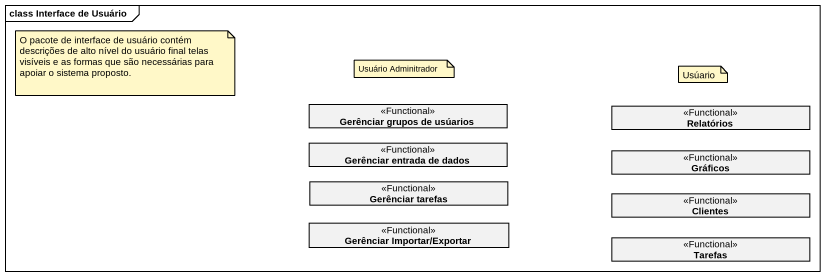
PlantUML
@startuml
mainframe class Interface de Usuário
hide circle
hide empty members
class "Gerênciar grupos de usúarios" as Gerênciar_grupos_de_usúarios <<Functional>>
class Relatórios <<Functional>>
class "Gerênciar entrada de dados" as Gerênciar_entrada_de_dados <<Functional>>
class Gráficos <<Functional>>
class "Gerênciar tarefas" as Gerênciar_tarefas <<Functional>>
class "Gerênciar Importar/Exportar" as Gerênciar_Importar_Exportar <<Functional>>
class Clientes <<Functional>>
class Tarefas <<Functional>>
note as N1
  O pacote de interface de usuário contém descrições de alto nível do usuário final telas visíveis e as formas que são necessárias para apoiar o sistema proposto.
end note
note as N2
  Usuário Adminitrador
end note
note as N3
  Usúario
end note
@enduml
